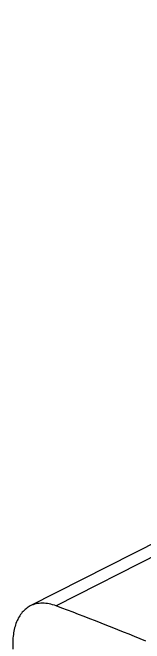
# Model space of a CAD drawing. Header units: millimetres. Extents: x 729 to 1323, y 87 to 507.
# Drawn here: x 1062.92 to 1072.91, y 380.49 to 428.35 of the extents above; entities that cross this region are included whole.
import ezdxf

# ---------------------------------------------------------------- set-up
doc = ezdxf.new("R2010")
doc.units = ezdxf.units.MM

msp = doc.modelspace()

# ---------------------------------------------------------------- linework, layer by layer
at = {"color": 7, "linetype": 'Continuous'}
for p, q in [((1152.92, 428.342), (1064.259, 383.324)), ((1154.881, 428.35), (1066.221, 383.332))]:
    msp.add_line(p, q, dxfattribs=at)
msp.add_arc((980.265, 154.918), 244.051, 67.66295, 69.37781, dxfattribs=at)
for points, start_tangent, end_tangent in [([(1066.221, 383.332), (1065.685, 383.485), (1065.173, 383.536), (1064.695, 383.482), (1064.26, 383.324)], (-0.935989, 0.352028), (-0.891719, -0.45259)), ([(1064.26, 383.324), (1063.937, 383.117), (1063.654, 382.843), (1063.219, 382.111), (1063.074, 381.662), (1062.979, 381.165), (1062.944, 380.055)], (-0.891719, -0.45259), (0.05971, -0.998216))]:
    msp.add_spline(points, degree=3, dxfattribs=dict(at, start_tangent=start_tangent, end_tangent=end_tangent))

doc.saveas('drawing.dxf')
